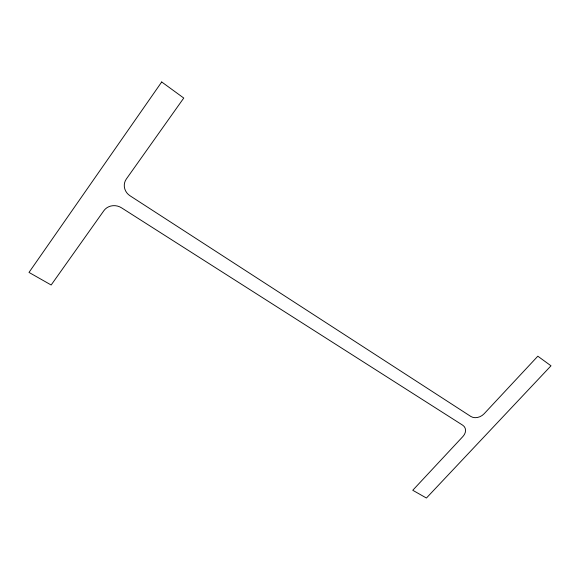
<?xml version="1.0" encoding="UTF-8"?>
<svg xmlns="http://www.w3.org/2000/svg" width="580" height="580" viewBox="0 0 580 580"><rect width="100%" height="100%" fill="white"/><g stroke="black" fill="none" stroke-linecap="round" stroke-linejoin="round"><path stroke-width="0.87" d="M161.704 81.969L29 272.419L51.163 284.998L103.885 210.663A12.731 11.629 13.1 0 1 121.496 207.799L462.702 425.198A9.867 7.634 -28.6 0 1 462.949 436.464L412.757 490.274L426.423 498.032L551 365.806L537.827 356.2L484.148 413.743A9.99 7.765 -30.7 0 1 470.822 416.447L130.072 195.808A12.818 11.984 16.1 0 1 126.346 178.995L183.758 98.049L161.704 81.969"/></g></svg>
